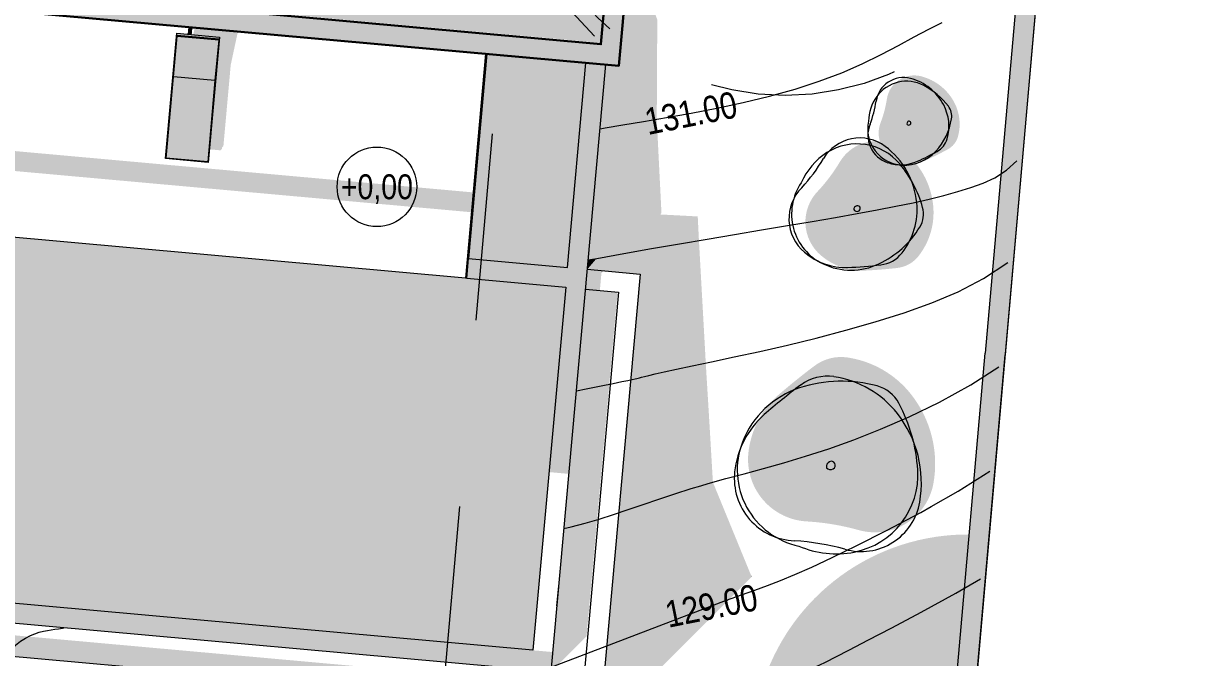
# Model space of a CAD drawing. Header units: centimetres. Extents: x -4381 to 5639, y -3920 to 4826.
# Drawn here: x 302.64 to 320.26, y 66.37 to 75.94 of the extents above; entities that cross this region are included whole.
import ezdxf
from ezdxf.xclip import XClip

# ---------------------------------------------------------------- set-up
doc = ezdxf.new("R2010")
doc.units = ezdxf.units.CM
doc.header["$MEASUREMENT"] = 0
doc.header["$XCLIPFRAME"] = 0
doc.set_wipeout_variables(frame=1)
for name, pattern in [('Dashed', [0.564444, 0.282222, -0.282222]), ('Tirets', [0.458611, 0.282222, -0.176389]), ('Wipeout_Contour', [100, 0, -100])]:
    doc.linetypes.add(name, pattern=pattern)
for name, color, linetype, lineweight in [('0- COURBES DE NIVEAU_Pen_No__2', 8, 'Continuous', 5), ('0- SITE_Pen_No__101', 252, 'Continuous', 5), ('00-TREES_Pen_No__7', 7, 'Continuous', 5), ('01- MOBILIER_Pen_No__1', 7, 'Continuous', 5), ('01- MOBILIER_Pen_No__101', 252, 'Continuous', 5), ('0_Pen_No__1', 7, 'Continuous', 5), ('0_Pen_No__7', 7, 'Continuous', 5), ('Cotation Courbes de niveau_Pen_No__7', 7, 'Continuous', 5), ('Dalle Console ha', 84, 'Continuous', 30), ('Dalles_Pen_No__1', 7, 'Continuous', 5), ('Dalles_Pen_No__101', 252, 'Continuous', 5), ('Diagramme_Pen_No__1', 7, 'Continuous', 5), ('Mur de clôture_Pen_No__1', 7, 'Continuous', 5), ('Mur de clôture_Pen_No__7', 7, 'Continuous', 5), ('Structural - Bearing_Pen_No__1', 7, 'Continuous', 5), ('Structural - Bearing_Pen_No__101', 252, 'Continuous', 5)]:
    doc.layers.add(name, color=color, linetype=linetype, lineweight=lineweight)
for name, color, linetype, lineweight, true_color in [('00-TREES_Pen_No__184', 7, 'Continuous', 5, 0xc5d295), ('00-TREES_Pen_No__185', 7, 'Continuous', 5, 0xbce39b), ('00-TREES_Pen_No__44', 7, 'Continuous', 5, 0x029e21), ('01- MOBILIER_Pen_No__184', 7, 'Continuous', 5, 0xc5d295), ('0_Pen_No__58', 7, 'Continuous', 5, 0xdf0000), ('Diagramme_Pen_No__9', 7, 'Continuous', 5, 0x3dad99), ('Mur de clôture_Pen_No__102', 7, 'Continuous', 5, 0xcccccc), ('RECULS_Pen_No__58', 7, 'Continuous', 5, 0xdf0000)]:
    doc.layers.add(name, color=color, linetype=linetype, lineweight=lineweight, true_color=true_color)
for name, color, linetype in [('01- MOBILIER', 7, 'Continuous'), ('Dalles', 7, 'Continuous'), ('Drawing & Figure', 7, 'Continuous'), ('Structural - Bearing', 7, 'Continuous')]:
    doc.layers.add(name, color=color, linetype=linetype)
doc.styles.add('GENERATED_STYLE_2', font='')
doc.styles.get('GENERATED_STYLE_2').set_extended_font_data('Arial Narrow Occidental')

# ---------------------------------------------------------------- blocks, each defined once
blk = doc.blocks.new('Drawing_13_13', base_point=(-54.8524, -87.0921))
at = {"layer": '0- SITE_Pen_No__101', "linetype": 'Continuous', "lineweight": 0, "ltscale": 5, "true_color": 0x262626}
for points in [[(186.4794, 65.1137), (186.6912, 64.2022), (186.6936, 64.6339), (186.4874, 65.203)], [(186.4637, 64.94), (186.5891, 63.8664), (186.6895, 63.8836), (186.6912, 64.2022), (186.4794, 65.1137)], [(186.4228, 64.4872), (186.4337, 63.8405), (186.5891, 63.8664), (186.4637, 64.94)], [(186.3312, 64.2929), (186.2994, 63.8178), (186.4337, 63.8405), (186.4228, 64.4872), (186.4047, 64.2862)], [(186.2615, 63.8112), (186.2994, 63.8178), (186.3312, 64.2929), (186.3051, 64.2952)], [(186.2366, 62.8336), (186.2615, 63.8112), (186.1722, 62.8216)], [(186.4415, 62.8708), (186.2615, 63.8112), (186.2366, 62.8336)], [(186.4415, 62.8708), (186.2994, 63.8178), (186.2615, 63.8112)], [(186.4415, 62.8708), (186.4337, 63.8405), (186.2994, 63.8178)], [(186.6501, 62.9077), (186.5891, 63.8664), (186.4337, 63.8405)], [(186.4337, 63.8405), (186.4415, 62.8708), (186.6501, 62.9077)], [(186.5891, 63.8664), (186.7112, 63.451), (186.6895, 63.8836)], [(186.5891, 63.8664), (186.6501, 62.9077), (186.8602, 62.9439), (186.7966, 63.1606), (186.7151, 63.1649), (186.7251, 63.1748), (186.7112, 63.451)], [(186.7966, 63.1606), (186.8602, 62.9439), (186.8382, 63.1584)], [(186.8382, 63.1584), (186.8602, 62.9439), (187.0077, 62.9689), (186.9986, 63.1499)], [(186.5642, 62.7155), (187.0556, 62.1102), (187.0477, 62.2536), (186.8602, 62.9439)], [(186.5642, 62.7155), (186.8602, 62.9439), (186.6501, 62.9077)], [(187.0077, 62.9689), (186.8602, 62.9439), (187.0477, 62.2536)], [(186.2366, 62.8336), (186.1658, 62.7515), (186.5642, 62.7155)], [(186.1658, 62.7515), (186.2366, 62.8336), (186.1722, 62.8216)], [(186.4415, 62.8708), (186.2366, 62.8336), (186.5642, 62.7155)], [(186.6501, 62.9077), (186.4415, 62.8708), (186.5642, 62.7155)], [(186.4922, 61.917), (186.5046, 61.9195), (186.5642, 62.7155)], [(186.5046, 61.9195), (186.5257, 61.9239), (186.5642, 62.7155)], [(186.5257, 61.9239), (186.5597, 61.9325), (186.5642, 62.7155)], [(186.5642, 62.7155), (186.5597, 61.9325), (186.5739, 61.9365)], [(187.0556, 62.1102), (186.5642, 62.7155), (186.9554, 62.022), (187.0591, 62.0438)], [(186.5642, 62.7155), (186.6295, 61.9505), (186.6785, 61.9619)], [(186.5642, 62.7155), (186.7465, 61.9772), (186.8376, 61.997)], [(186.5642, 62.7155), (186.8376, 61.997), (186.9554, 62.022)], [(186.5739, 61.9365), (186.5959, 61.9423), (186.5642, 62.7155)], [(186.5642, 62.7155), (186.5959, 61.9423), (186.6295, 61.9505)], [(186.6785, 61.9619), (186.7465, 61.9772), (186.5642, 62.7155)], [(186.9554, 62.022), (187.0874, 61.5813), (187.0591, 62.0438)], [(186.6785, 61.9619), (186.6295, 61.9505), (186.9492, 61.0962)], [(186.7465, 61.9772), (186.6785, 61.9619), (186.9492, 61.0962)], [(186.8376, 61.997), (186.7465, 61.9772), (187.0774, 61.1346)], [(187.0774, 61.1346), (186.7465, 61.9772), (186.9492, 61.0962)], [(186.9554, 62.022), (186.8376, 61.997), (187.0774, 61.1346)], [(187.0774, 61.1346), (187.113, 61.1446), (187.0874, 61.5813), (186.9554, 62.022)], [(186.4017, 60.9141), (186.4738, 60.938), (186.4922, 61.917)], [(186.4922, 61.917), (186.4738, 60.938), (186.5876, 60.9767)], [(186.5046, 61.9195), (186.4922, 61.917), (186.7046, 61.0165)], [(186.4922, 61.917), (186.5876, 60.9767), (186.7046, 61.0165)], [(186.5257, 61.9239), (186.5046, 61.9195), (186.7046, 61.0165)], [(186.5597, 61.9325), (186.5257, 61.9239), (186.5494, 61.9296)], [(186.5494, 61.9296), (186.5257, 61.9239), (186.5393, 61.927)], [(186.5393, 61.927), (186.5257, 61.9239), (186.825, 61.0565)], [(186.825, 61.0565), (186.5257, 61.9239), (186.7046, 61.0165)], [(186.5494, 61.9296), (186.5393, 61.927), (186.825, 61.0565)], [(186.5597, 61.9325), (186.5494, 61.9296), (186.825, 61.0565)], [(186.5739, 61.9365), (186.5597, 61.9325), (186.825, 61.0565)], [(186.5959, 61.9423), (186.5739, 61.9365), (186.825, 61.0565)], [(186.6295, 61.9505), (186.5959, 61.9423), (186.825, 61.0565)], [(186.9492, 61.0962), (186.6295, 61.9505), (186.825, 61.0565)], [(187.2164, 60.2541), (186.9492, 61.0962), (186.825, 61.0565)], [(187.0774, 61.1346), (186.9492, 61.0962), (187.3102, 60.3355), (187.3156, 60.3409)], [(186.9492, 61.0962), (187.2164, 60.2541), (187.2359, 60.2612), (187.3102, 60.3355)], [(187.113, 61.1446), (187.0774, 61.1346), (187.3919, 60.4172), (187.404, 60.4293), (187.4003, 60.4436)], [(187.0774, 61.1346), (187.3156, 60.3409), (187.3919, 60.4172)], [(187.1033, 60.2118), (186.7046, 61.0165), (186.5876, 60.9767)], [(187.1033, 60.2118), (186.825, 61.0565), (186.7046, 61.0165)], [(186.825, 61.0565), (187.1033, 60.2118), (187.2164, 60.2541)], [(187.1033, 60.2118), (186.4017, 60.9141), (186.3111, 59.9093)], [(187.1033, 60.2118), (186.4738, 60.938), (186.4017, 60.9141)], [(187.1033, 60.2118), (186.5876, 60.9767), (186.4738, 60.938)], [(187.4056, 60.4309), (187.4003, 60.4436), (187.404, 60.4293)], [(187.1473, 60.1726), (187.1033, 60.2118), (186.2542, 59.2795)], [(186.2542, 59.2795), (187.1033, 60.2118), (186.3111, 59.9093)], [(187.2164, 60.2541), (187.1033, 60.2118), (187.1473, 60.1726), (187.2219, 60.2472)], [(187.2164, 60.2541), (187.2219, 60.2472), (187.2359, 60.2612)]]:
    blk.add_hatch(color=250, dxfattribs=at).paths.add_polyline_path(points)
at = {"layer": '00-TREES_Pen_No__184', "linetype": 'Continuous', "ltscale": 5}
blk.add_hatch(color=256, dxfattribs=at).paths.add_polyline_path([(188.8037, 56.2778), (189.1971, 60.7424, 0.337557), (187.5202, 59.7119, 0.166623), (185.6354, 58.7265, 0.461112), (183.0929, 57.8963, 0.32655), (181.6492, 56.9232)])
at = {"layer": '00-TREES_Pen_No__185', "linetype": 'Continuous', "lineweight": 0, "ltscale": 5, "true_color": 0xbae3ab}
blk.add_hatch(color=9, dxfattribs=at).paths.add_polyline_path([(188.253, 62.7412, 0.017395), (188.5043, 62.7612, 0.20069), (188.664, 62.8506, 0.191615), (188.7751, 63.2288, 0.21255), (188.5358, 63.6548, 0.444186), (188.0715, 63.5626, -0.052301), (187.9068, 63.3429, 0.435859), (187.9277, 62.8557, 0.185878)])
at = {"layer": '00-TREES_Pen_No__185', "linetype": 'Continuous', "lineweight": 0, "ltscale": 5, "true_color": 0xcce9b3}
blk.add_hatch(color=254, dxfattribs=at).paths.add_polyline_path([(187.6026, 61.7993, 0.185878), (187.3808, 61.3669, 0.435859), (187.8317, 60.8484, -0.052301), (188.2131, 60.7835, 0.444186), (188.7772, 61.1393, 0.21255), (188.6089, 61.8068, 0.191615), (188.1288, 62.0858, 0.20069), (187.8789, 62.0224, 0.017395)])
at = {"layer": '00-TREES_Pen_No__44', "linetype": 'Continuous', "lineweight": 0, "ltscale": 5, "true_color": 0xbfe6c6}
blk.add_hatch(color=254, dxfattribs=at).paths.add_polyline_path([(188.7387, 63.5828, 0.017395), (188.8863, 63.657, 0.20069), (188.9611, 63.7508, 0.191615), (188.9351, 64.0077, 0.21255), (188.6845, 64.2071, 0.444186), (188.4255, 64.0364, -0.052301), (188.3798, 63.8623, 0.435859), (188.513, 63.5718, 0.185878)])
at = {"layer": '01- MOBILIER', "linetype": 'Continuous', "lineweight": 0, "ltscale": 5, "true_color": 0xffffff}
blk.add_hatch(color=7, dxfattribs=at).paths.add_polyline_path([(183.302, 63.5622), (183.3572, 64.1748), (183.0435, 64.2031), (182.9883, 63.5905)])
at = {"layer": '01- MOBILIER_Pen_No__184', "linetype": 'Continuous', "ltscale": 5}
h = blk.add_hatch(color=256, dxfattribs=at)
h.paths.add_polyline_path([(182.9828, 63.586), (183.3065, 63.5568), (183.3919, 64.503), (183.0682, 64.5322)])
h.paths.add_polyline_path([(182.9883, 63.5905), (183.0718, 64.5166), (183.3856, 64.489), (183.302, 63.5622)], flags=0)
at = {"layer": 'Dalles', "linetype": 'Continuous', "lineweight": 5, "ltscale": 5}
h = blk.add_hatch(color=8, dxfattribs=at)
h.paths.add_polyline_path([(172.7691, 72.2938), (171.9155, 62.8323), (177.6422, 62.3156), (177.8893, 65.0545), (177.9926, 66.1998), (179.7107, 66.0448), (179.6073, 64.8995), (186.4047, 64.2862), (187.0112, 71.0089)])
h.paths.add_polyline_path([(172.0783, 62.9682), (172.1996, 64.3127), (177.6276, 63.823), (177.5063, 62.4785)], flags=0)
h.paths.add_polyline_path([(175.2352, 67.0761), (175.3475, 68.3211), (177.0158, 68.1706), (176.9034, 66.9256)], flags=0)
h.paths.add_polyline_path([(183.4303, 64.7052), (183.6595, 67.2449), (186.4979, 66.9888), (186.2688, 64.4491)], flags=0)
at = {"layer": 'Dalles', "linetype": 'Continuous', "lineweight": 0, "ltscale": 5, "true_color": 0xffffff}
blk.add_hatch(color=7, dxfattribs=at).paths.add_polyline_path([(185.3144, 63.3303), (186.0614, 63.2629), (186.1557, 64.3087), (185.4088, 64.3761)])
at = {"layer": 'Dalles_Pen_No__101', "linetype": 'Continuous', "lineweight": 0, "ltscale": 5, "true_color": 0x262626}
for points in [[(183.4312, 64.7151), (185.4231, 64.5354), (185.4521, 64.8563), (183.4602, 65.036)], [(185.4231, 64.5354), (186.2597, 64.46), (186.2887, 64.7808), (185.4521, 64.8563)], [(185.2964, 63.1311), (186.0434, 63.0638), (186.1557, 64.3087), (185.4088, 64.3761)], [(185.2964, 63.1311), (185.283, 62.9817), (186.0299, 62.9144), (186.0434, 63.0638)], [(185.283, 62.9817), (185.2695, 62.8324), (186.0165, 62.765), (186.0299, 62.9144)], [(185.8918, 59.7138), (186.1598, 59.9818), (186.3942, 62.5803), (186.1524, 62.6021)], [(178.9899, 60.8385), (178.9225, 60.0916), (183.8851, 59.6439), (186.1183, 59.4424), (186.1328, 59.6028), (185.1597, 59.6906), (179.0709, 60.2399), (179.1238, 60.8265)]]:
    blk.add_hatch(color=250, dxfattribs=at).paths.add_polyline_path(points)
at = {"layer": 'Diagramme_Pen_No__9', "linetype": 'Continuous', "lineweight": 0, "ltscale": 5, "true_color": 0x0f2b26}
blk.add_hatch(color=118, dxfattribs=at).paths.add_polyline_path([(179.3569, 60.454), (185.7559, 59.8767), (186.003, 62.6156), (179.604, 63.1929)])
at = {"layer": 'Mur de clôture_Pen_No__102', "linetype": 'Continuous', "lineweight": 0, "ltscale": 5, "true_color": 0x666666}
for points in [[(189.4714, 65.5655), (189.1677, 62.1184), (189.3171, 62.1052)], [(189.4714, 65.5655), (189.3171, 62.1052), (189.6208, 65.5524)], [(189.3171, 62.1052), (189.1677, 62.1184), (188.8966, 59.0408), (189.046, 59.0276)]]:
    blk.add_hatch(color=251, dxfattribs=at).paths.add_polyline_path(points)
at = {"layer": 'Structural - Bearing', "linetype": 'Continuous', "lineweight": 0, "ltscale": 5, "true_color": 0xffffff}
for points in [[(186.1737, 64.5079), (185.8907, 61.3706), (186.0401, 61.3571), (186.3231, 64.4944)], [(185.3988, 64.377), (185.2461, 62.6839), (185.256, 62.683), (185.4088, 64.3761)], [(179.3387, 63.8695), (179.3252, 63.7201), (185.291, 63.1818), (185.3045, 63.3312)], [(185.3009, 63.1809), (186.0479, 63.1135), (186.0614, 63.2629), (185.3144, 63.3303)], [(186.0165, 62.765), (185.2695, 62.8324), (185.256, 62.683), (186.003, 62.6156)], [(179.1545, 61.8277), (186.0266, 61.2078), (186.0401, 61.3571), (179.168, 61.9771)], [(178.8703, 60.3473), (185.8918, 59.7138), (185.9053, 59.8632), (178.8838, 60.4967)]]:
    blk.add_hatch(color=7, dxfattribs=at).paths.add_polyline_path(points)
at = {"layer": 'Structural - Bearing_Pen_No__101', "linetype": 'Continuous', "lineweight": 0, "ltscale": 5, "true_color": 0x262626}
for points in [[(185.2695, 62.8324), (185.256, 62.683), (185.3942, 62.8211)], [(186.1658, 62.7515), (186.1524, 62.6021), (186.2604, 62.5923), (186.2721, 62.7218), (186.2905, 62.7402)]]:
    blk.add_hatch(color=250, dxfattribs=at).paths.add_polyline_path(points)
at = {"layer": '0- COURBES DE NIVEAU_Pen_No__2', "linetype": 'Continuous', "ltscale": 5, "flags": 128}
for points in [[(186.2615, 63.8112), (186.2994, 63.8178), (186.4337, 63.8405), (186.5891, 63.8664), (186.7624, 63.896), (186.9488, 63.9295), (187.1437, 63.9674), (187.3425, 64.01), (187.5406, 64.0576), (187.7332, 64.1107), (187.9157, 64.1696), (188.0845, 64.2341), (188.2394, 64.3024), (188.3816, 64.3719), (188.5119, 64.4401), (188.6313, 64.5048), (188.7409, 64.5633), (188.8415, 64.6133)], [(186.1722, 62.8216), (186.2366, 62.8336), (186.4415, 62.8708), (186.6501, 62.9077), (186.8602, 62.9439), (187.0699, 62.9795), (187.2771, 63.0142), (187.4795, 63.048), (187.6753, 63.0807), (187.8622, 63.1123), (188.0382, 63.1426), (188.2017, 63.1715), (188.3531, 63.1994), (188.4934, 63.2267), (188.6233, 63.2537), (188.7439, 63.2809), (188.856, 63.3087), (188.9606, 63.3374), (189.0584, 63.3674), (189.1508, 63.4002), (189.2397, 63.4418), (189.3276, 63.4991), (189.4048, 63.5684)], [(186.0831, 61.8343), (186.157, 61.8494), (186.2714, 61.8726), (186.3596, 61.8904), (186.4254, 61.9036), (186.4725, 61.9131), (186.5046, 61.9195), (186.5257, 61.9239), (186.5393, 61.927), (186.5494, 61.9296), (186.5597, 61.9325), (186.5739, 61.9365), (186.5959, 61.9423), (186.6295, 61.9505), (186.6785, 61.9619), (186.7465, 61.9772), (186.8376, 61.997), (186.9554, 62.022), (187.1022, 62.0528), (187.2744, 62.0895), (187.4669, 62.1318), (187.6747, 62.1796), (187.8925, 62.2327), (188.1153, 62.2912), (188.3379, 62.3546), (188.5553, 62.4231), (188.7634, 62.4972), (188.9622, 62.5815), (189.1531, 62.6811), (189.3372, 62.8016), (189.3385, 62.8026)], [(187.0218, 61.118), (187.0774, 61.1346), (187.2101, 61.1717), (187.3485, 61.2087), (187.494, 61.2479), (187.648, 61.2911), (187.8119, 61.3404), (187.9871, 61.3978), (188.175, 61.4652), (188.377, 61.5447), (188.5935, 61.6384), (188.8218, 61.7489), (189.0579, 61.8792), (189.2703, 62.0144)], [(188.7596, 60.9612), (188.9627, 61.0774), (189.2021, 61.227)], [(185.9894, 60.7957), (186.0444, 60.8085), (186.1484, 60.8358), (186.2545, 60.8668), (186.3628, 60.9011), (186.4738, 60.938), (186.5876, 60.9767), (186.7046, 61.0165), (186.825, 61.0565), (186.9492, 61.0962), (187.0218, 61.118)], [(187.1033, 60.2118), (187.2164, 60.2541), (187.3294, 60.295), (187.4298, 60.3309), (187.5252, 60.3657), (187.6235, 60.4035), (187.7323, 60.4485), (187.8593, 60.5045), (188.0121, 60.5758), (188.1986, 60.6663), (188.4237, 60.7795), (188.6813, 60.9164), (188.7596, 60.9612)], [(187.6212, 59.7492), (187.6294, 59.7514), (187.6519, 59.7548), (187.6678, 59.7545), (187.6817, 59.7522), (187.6972, 59.7492), (187.7147, 59.7462), (187.7337, 59.7432), (187.7538, 59.7406), (187.7745, 59.7386), (187.7954, 59.7374), (187.8159, 59.7372), (187.8356, 59.7384), (187.8552, 59.7415), (187.8795, 59.749), (187.9146, 59.7638), (187.9664, 59.7887), (188.041, 59.8266), (188.1444, 59.8805), (188.2826, 59.953), (188.4616, 60.0472), (188.6847, 60.1653), (188.9447, 60.3075), (189.1319, 60.4157)], [(185.7142, 59.6813), (187.1033, 60.2118)], [(180.9511, 59.6175), (181.0611, 59.6193), (181.222, 59.6303), (181.3587, 59.6512), (181.4728, 59.6808), (181.5674, 59.7167), (181.6454, 59.7568), (181.7097, 59.7991), (181.7635, 59.8412), (181.8096, 59.8811), (181.8511, 59.9166), (181.8905, 59.946), (181.9283, 59.9695), (181.9644, 59.988), (181.999, 60.0022), (182.0319, 60.0129), (182.0633, 60.0207), (182.0931, 60.0266), (182.1213, 60.0312), (182.1483, 60.0353), (182.1758, 60.0393), (182.2059, 60.0436), (182.2174, 60.0453)]]:
    blk.add_lwpolyline(points, dxfattribs=at)
at = {"layer": '00-TREES_Pen_No__7', "linetype": 'Continuous', "ltscale": 5}
for centre, radius, start, end in [((188.5509, 63.9886), 0.209, 75.48496, 171.28539), ((188.5741, 63.8935), 0.2765, 62.01827, 144.56232), ((188.5046, 63.8098), 0.3936, 27.48643, 75.48496), ((188.435, 63.6317), 0.5729, 37.56841, 62.01827), ((188.6177, 63.8625), 0.3301, 144.56232, 179.02428), ((187.4916, 64.1509), 0.8626, 339.30982, 351.28539), ((188.5439, 63.8303), 0.3494, 344.09741, 27.48643), ((188.7916, 63.9061), 0.123, 350.88896, 37.56841), ((188.5538, 63.8095), 0.2725, 167.57732, 266.86522), ((188.5001, 63.7627), 0.2181, 157.51845, 251.72001), ((188.5967, 63.85), 0.0201, 128.09239, 201.03959), ((188.5891, 63.8595), 0.0201, 236.1031, 309.08909), ((188.5929, 63.8548), 0.014, 309.08909, 128.09239), ((188.4457, 63.9615), 0.4733, 317.45223, 350.88896), ((188.2211, 63.4228), 0.319, 53.3221, 149.12254), ((188.7304, 63.7772), 0.1554, 298.70568, 344.09741), ((188.243, 63.2062), 0.5036, 122.39947, 156.86143), ((188.1992, 63.2752), 0.4219, 39.85542, 122.39947), ((188.0529, 63.1969), 0.6007, 5.32357, 53.3221), ((188.5565, 63.8598), 0.3229, 266.86522, 317.45223), ((187.6644, 65.7239), 2.3749, 294.71953, 298.70568), ((186.8177, 64.262), 1.3163, 317.14696, 329.12254), ((188.5304, 63.8543), 0.3145, 251.72001, 293.83949), ((187.852, 62.9853), 0.8742, 15.40555, 39.85542), ((188.0195, 63.1329), 0.3329, 135.35559, 229.55715), ((188.1222, 63.1681), 0.4158, 145.41446, 244.70237), ((188.2061, 63.2007), 0.0306, 105.92953, 178.87674), ((188.2009, 63.2184), 0.0306, 213.94024, 286.92624), ((188.2036, 63.2096), 0.0214, 286.92624, 105.92953), ((188.1202, 63.2032), 0.5331, 321.93455, 5.32357), ((188.5138, 63.1677), 0.1877, 328.72611, 15.40555), ((188.0569, 63.4452), 0.7223, 295.28937, 328.72611), ((188.1149, 63.2448), 0.4799, 229.55715, 271.67664), ((188.3531, 63.0207), 0.2372, 276.54282, 321.93455), ((188.155, 63.2376), 0.4926, 244.70237, 295.28937), ((187.9672, 66.3854), 3.6239, 272.55667, 276.54282), ((190.8425, 57.796), 5.1058, 126.9255, 130.91166), ((188.0844, 60.8894), 1.0176, 74.74222, 108.17895), ((187.9759, 61.6106), 0.3342, 81.53378, 126.9255), ((187.9145, 61.1982), 0.7511, 38.14476, 81.53378), ((188.2826, 61.616), 0.2645, 28.06277, 74.74222), ((187.9834, 61.1968), 0.6941, 108.17895, 158.76596), ((187.4291, 61.161), 1.2317, 3.61291, 28.06277), ((187.9494, 61.1504), 0.6762, 131.79169, 173.91117), ((187.8396, 61.1394), 0.8463, 350.14622, 38.14476), ((187.8825, 61.236), 0.5858, 158.76596, 258.05387), ((188.0118, 61.2609), 0.0431, 116.54209, 189.52808), ((188, 61.284), 0.0431, 224.59159, 297.5388), ((188.006, 61.2725), 0.0301, 297.53879, 116.54209), ((187.7434, 61.1724), 0.469, 173.91117, 268.11274), ((188.0651, 61.2012), 0.5944, 281.06886, 3.61291), ((188.2306, 61.0715), 0.4494, 254.34579, 350.14622), ((187.609, 58.853), 1.8545, 74.34579, 86.32136), ((188.043, 61.3142), 0.7096, 246.6069, 281.06886)]:
    blk.add_arc(centre, radius, start, end, dxfattribs=at)
at = {"layer": '01- MOBILIER_Pen_No__1', "linetype": 'Continuous', "ltscale": 5}
for p, q in [((182.9883, 63.5905), (183.0435, 64.2031)), ((183.3572, 64.1748), (183.0435, 64.2031)), ((183.3572, 64.1748), (183.302, 63.5622)), ((183.3065, 63.5568), (182.9828, 63.586)), ((183.302, 63.5622), (182.9883, 63.5905))]:
    blk.add_line(p, q, dxfattribs=at)
at = {"layer": '0_Pen_No__1', "linetype": 'Tirets', "ltscale": 5}
blk.add_line((183.6866, 67.2123), (186.2697, 64.4591), dxfattribs=at)
at = {"layer": '0_Pen_No__1', "linetype": 'Continuous', "ltscale": 5, "flags": 128}
for points in [[(186.1658, 62.7515), (186.5642, 62.7155), (186.2542, 59.2795), (178.7597, 59.9556), (178.8405, 60.852)], [(186.1524, 62.6021), (186.4014, 62.5796), (186.1183, 59.4424), (178.9225, 60.0916), (178.9899, 60.8385)]]:
    blk.add_lwpolyline(points, dxfattribs=at)
at = {"layer": '0_Pen_No__7', "linetype": 'Continuous', "ltscale": 5}
blk.add_circle((184.5785, 63.3735), 0.3, dxfattribs=at)
at = {"layer": 'Dalles_Pen_No__1', "linetype": 'Continuous', "ltscale": 5}
blk.add_line((185.2461, 62.6839), (179.4546, 63.2064), dxfattribs=at)
at = {"layer": 'Dalles_Pen_No__1', "linetype": 'Continuous', "ltscale": 5, "flags": 128}
for points in [[(172.7691, 72.2938), (171.9155, 62.8323), (177.6422, 62.3156), (177.8893, 65.0545), (177.9926, 66.1998), (179.7107, 66.0448), (179.6073, 64.8995), (186.4047, 64.2862), (187.0112, 71.0089)], [(172.7691, 72.2938), (171.9155, 62.8323), (177.6422, 62.3156), (177.8893, 65.0545), (177.9926, 66.1998), (179.7107, 66.0448), (179.6073, 64.8995), (186.4047, 64.2862), (187.0112, 71.0089)], [(172.7691, 72.2938), (171.9155, 62.8323), (177.6422, 62.3156), (177.8893, 65.0545), (177.9926, 66.1998), (179.7107, 66.0448), (179.6073, 64.8995), (186.4047, 64.2862), (187.0112, 71.0089)], [(172.7691, 72.2938), (171.9155, 62.8323), (177.6422, 62.3156), (177.8893, 65.0545), (177.9926, 66.1998), (179.7107, 66.0448), (179.6073, 64.8995), (186.4047, 64.2862), (187.0112, 71.0089)], [(183.4303, 64.7052), (183.6595, 67.2449), (186.4979, 66.9888), (186.2688, 64.4491)]]:
    blk.add_lwpolyline(points, close=True, dxfattribs=at)
at = {"layer": 'Diagramme_Pen_No__1', "linetype": 'Continuous', "ltscale": 5}
for p, q in [((185.256, 62.683), (186.003, 62.6156)), ((186.003, 62.6156), (185.7559, 59.8767))]:
    blk.add_line(p, q, dxfattribs=at)
at = {"layer": 'Mur de clôture_Pen_No__1', "linetype": 'Continuous', "ltscale": 5}
for p, q in [((188.8966, 59.0408), (189.1677, 62.1184)), ((189.046, 59.0276), (189.3171, 62.1052))]:
    blk.add_line(p, q, dxfattribs=at)
at = {"layer": 'Mur de clôture_Pen_No__7', "linetype": 'Continuous', "ltscale": 5}
for p, q in [((189.4714, 65.5655), (189.1677, 62.1184)), ((189.6208, 65.5524), (189.3171, 62.1052))]:
    blk.add_line(p, q, dxfattribs=at)
at = {"layer": 'Structural - Bearing_Pen_No__1', "linetype": 'Continuous', "ltscale": 5}
for p, q in [((185.3988, 64.377), (185.2461, 62.6839)), ((185.4088, 64.3761), (185.2695, 62.8324)), ((185.8918, 59.7138), (186.3051, 64.2952)), ((186.0165, 62.765), (186.1557, 64.3087)), ((185.256, 62.683), (185.2695, 62.8324)), ((185.2695, 62.8324), (186.0165, 62.765)), ((185.256, 62.683), (185.2461, 62.6839)), ((185.7559, 59.8767), (179.3569, 60.454)), ((185.8918, 59.7138), (179.194, 60.3181)), ((185.9367, 60.2118), (185.9502, 60.3612))]:
    blk.add_line(p, q, dxfattribs=at)
at = {"layer": '0_Pen_No__1', "linetype": 'Continuous', "insert": (184.5785, 63.3561), "char_height": 0.1875, "attachment_point": 5, "style": 'GENERATED_STYLE_2'}
blk.add_mtext('\\A1;{\\fArial Narrow Occidental|b0|i0|c0|p34;+0,00}', dxfattribs=at)
at = {"layer": 'Cotation Courbes de niveau_Pen_No__7', "linetype": 'Continuous', "char_height": 0.200012, "attachment_point": 4, "rotation": 11.21098, "style": 'GENERATED_STYLE_2'}
for s, insert in [('\\A1;{\\fArial Narrow Occidental|b0|i0|c0|p34;131.00}', (186.6035, 63.8608)), ('\\A1;{\\fArial Narrow Occidental|b0|i0|c0|p34;129.00}', (186.758, 60.1432))]:
    blk.add_mtext(s, dxfattribs=dict(at, insert=insert))
at = {"color": 254, "linetype": 'Wipeout_Contour', "lineweight": 0, "ltscale": 776.998936}
blk.add_wipeout([(183.0713, 64.5109), (183.385, 64.4826), (183.3856, 64.489), (183.0719, 64.5173)], dxfattribs=at).dxf.layer = '01- MOBILIER'
at = {"layer": '01- MOBILIER', "linetype": 'Continuous', "lineweight": 0, "ltscale": 5, "true_color": 0xffffff}
for points in [[(183.0713, 64.5109), (183.0435, 64.2031), (183.3572, 64.1748), (183.385, 64.4826)], [(183.0713, 64.5109), (183.385, 64.4826), (183.3856, 64.489), (183.0719, 64.5173)]]:
    blk.add_hatch(color=7, dxfattribs=at).paths.add_polyline_path(points)
at = {"layer": '01- MOBILIER_Pen_No__101', "linetype": 'Continuous', "lineweight": 0, "ltscale": 5, "true_color": 0x262626}
for points in [[(183.0719, 64.5173), (183.0713, 64.5109), (183.385, 64.4826), (183.3856, 64.489)], [(183.1131, 64.5281), (183.1101, 64.5139), (183.3856, 64.489), (183.385, 64.4826), (183.3606, 64.2115), (183.302, 63.5622), (183.3075, 63.5678), (183.3919, 64.503)]]:
    blk.add_hatch(color=250, dxfattribs=at).paths.add_polyline_path(points)
at = {"layer": 'Dalles_Pen_No__101', "linetype": 'Continuous', "lineweight": 0, "ltscale": 5, "true_color": 0x262626}
for points in [[(183.1521, 64.5345), (183.143, 64.5254), (183.1818, 64.5219), (183.1867, 64.5766), (183.1561, 64.5793)], [(183.3919, 64.503), (183.3146, 63.6464), (183.3237, 63.6555), (183.3985, 63.6488), (183.4103, 63.6606), (183.4113, 63.6716), (183.4207, 63.6809), (183.4759, 64.2934), (183.5302, 64.5456), (183.2047, 64.5749), (183.1931, 64.5209)]]:
    blk.add_hatch(color=250, dxfattribs=at).paths.add_polyline_path(points)
at = {"layer": '01- MOBILIER_Pen_No__1', "linetype": 'Continuous', "ltscale": 5}
for p, q in [((182.9828, 63.586), (183.0682, 64.5322)), ((183.0435, 64.2031), (183.0713, 64.5109)), ((183.0682, 64.5322), (183.3919, 64.503)), ((183.0719, 64.5173), (183.0713, 64.5109)), ((183.0713, 64.5109), (183.385, 64.4826)), ((183.0719, 64.5173), (183.3856, 64.489)), ((183.3919, 64.503), (183.3065, 63.5568)), ((183.385, 64.4826), (183.3572, 64.1748)), ((183.3856, 64.489), (183.385, 64.4826))]:
    blk.add_line(p, q, dxfattribs=at)
at = {"layer": '0_Pen_No__58', "linetype": 'Continuous', "ltscale": 5, "flags": 128}
blk.add_lwpolyline([(188.7291, 55.4311), (168.3329, 57.2712), (170.018, 75.9523), (190.7243, 78.0774), (188.7291, 55.4311)], close=True, dxfattribs=at)
at = {"color": 254, "linetype": 'Wipeout_Contour', "lineweight": 0, "ltscale": 794.195594}
blk.add_wipeout([(186.4047, 64.2862), (187.0112, 71.0089), (186.8484, 70.873), (186.2688, 64.4491)], dxfattribs=at).dxf.layer = 'Structural - Bearing'
at = {"layer": 'Structural - Bearing', "linetype": 'Continuous', "lineweight": 0, "ltscale": 5, "true_color": 0xffffff}
blk.add_hatch(color=7, dxfattribs=at).paths.add_polyline_path([(186.4047, 64.2862), (187.0112, 71.0089), (186.8484, 70.873), (186.2688, 64.4491)])
at = {"layer": 'Structural - Bearing_Pen_No__1', "linetype": 'Continuous', "ltscale": 5, "flags": 128}
for points in [[(186.4047, 64.2862), (187.0112, 71.0089)], [(186.4979, 66.9888), (186.2688, 64.4491)]]:
    blk.add_lwpolyline(points, dxfattribs=at)
at = {"color": 254, "linetype": 'Wipeout_Contour', "lineweight": 0, "ltscale": 776.434134}
blk.add_wipeout([(179.6073, 64.8995), (186.4047, 64.2862), (186.2688, 64.4491), (179.7702, 65.0354)], dxfattribs=at).dxf.layer = 'Structural - Bearing'
at = {"layer": 'Structural - Bearing', "linetype": 'Continuous', "lineweight": 0, "ltscale": 5, "true_color": 0xffffff}
blk.add_hatch(color=7, dxfattribs=at).paths.add_polyline_path([(179.6073, 64.8995), (186.4047, 64.2862), (186.2688, 64.4491), (179.7702, 65.0354)])
at = {"layer": 'RECULS_Pen_No__58', "linetype": 'Dashed', "ltscale": 5, "flags": 128}
blk.add_lwpolyline([(184.9647, 58.2808), (172.5413, 59.4016), (173.7057, 72.3097), (186.3147, 73.6038)], close=True, dxfattribs=at)
at = {"layer": 'RECULS_Pen_No__58', "linetype": 'Tirets', "ltscale": 5}
blk.add_circle((187.6581, 66.0633), 2, dxfattribs=at)
at = {"layer": 'Structural - Bearing_Pen_No__1', "linetype": 'Continuous', "ltscale": 5, "flags": 128}
for points in [[(179.6073, 64.8995), (186.4047, 64.2862)], [(186.2688, 64.4491), (183.4303, 64.7052)]]:
    blk.add_lwpolyline(points, dxfattribs=at)

msp = doc.modelspace()

# ---------------------------------------------------------------- block references
at = {"layer": 'Drawing & Figure', "color": 151, "linetype": 'Continuous', "lineweight": 5, "ltscale": 10, "true_color": 0x80c2ff}
ref = msp.add_blockref('Drawing_13_13', (-170.89003, -227.45567), dxfattribs=dict(at, xscale=2, yscale=2, zscale=2))
XClip(ref).set_block_clipping_path([(166.1260505706, 54.1059969298), (191.9907812231, 80.1417166121)])

# ---------------------------------------------------------------- next in the draw order: linework, layer by layer
at = {"layer": 'Dalle Console ha', "lineweight": 30}
for points in [[(282.64564, 72.39303), (284.35285, 91.31618), (312.83716, 88.74638), (311.62414, 75.30098), (298.02936, 76.52748), (298.20906, 78.51939), (294.77302, 78.82938), (294.09912, 71.35972), (282.64564, 72.39303)], [(305.67537, 76.13889), (306.13362, 81.21826), (311.81057, 80.7061), (311.35231, 75.62673), (305.67537, 76.13889)]]:
    msp.add_lwpolyline(points, dxfattribs=at)

doc.saveas('drawing.dxf')
